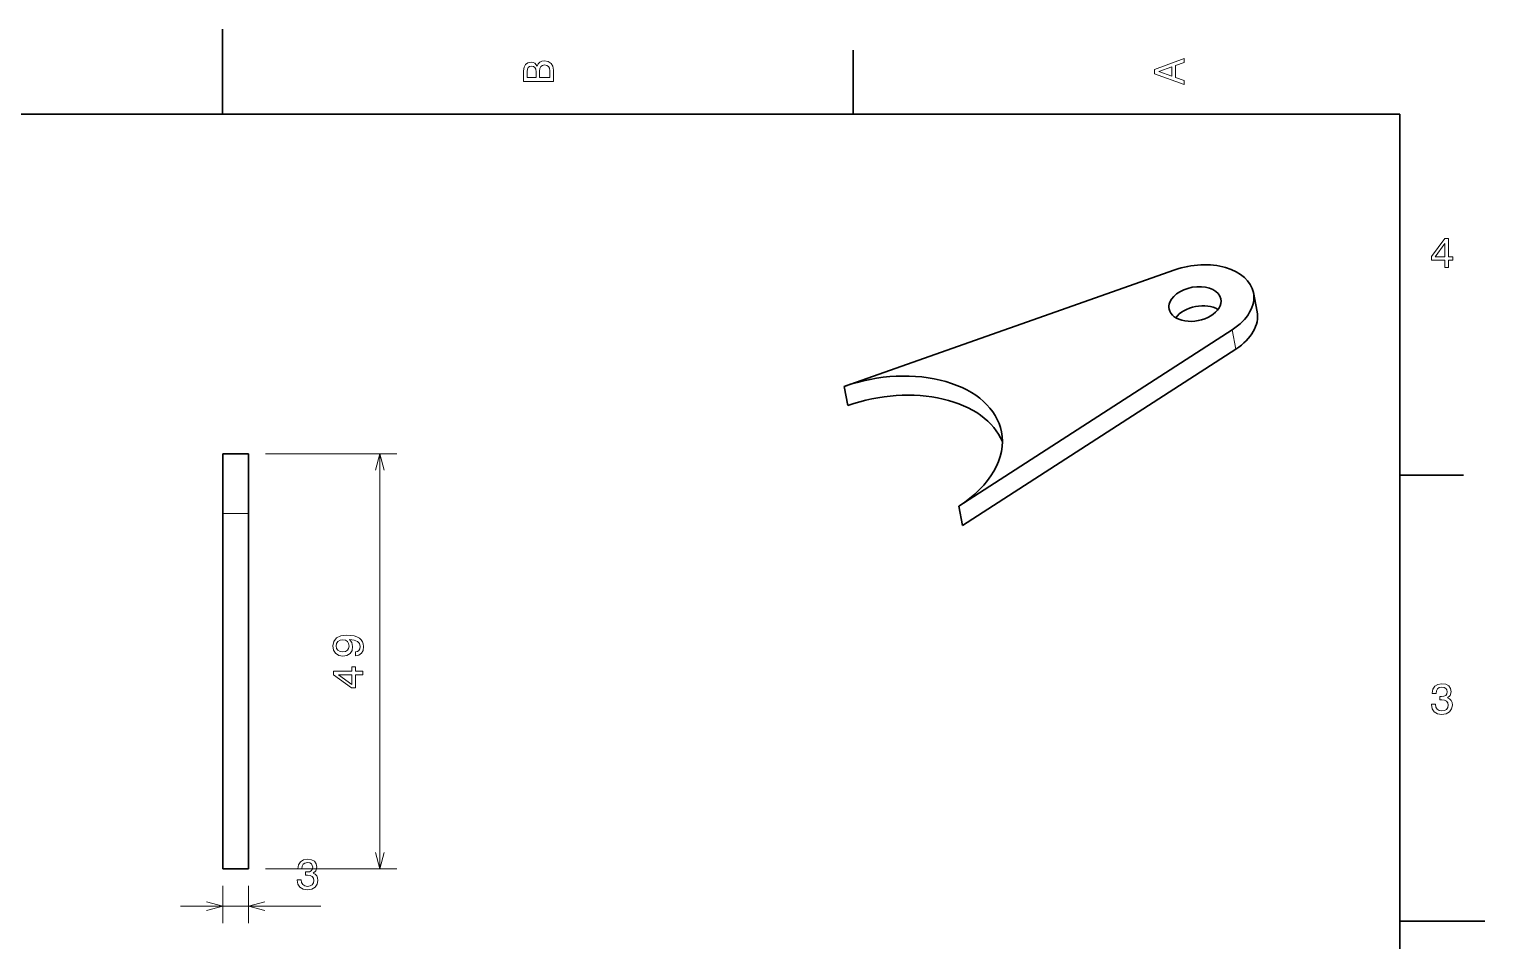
# Model space of a CAD drawing. Extents: x 0 to 297, y 0 to 210.
# Drawn here: x 125.8 to 297, y 102.7 to 210 of the extents above; entities that cross this region are included whole.
import ezdxf

# ---------------------------------------------------------------- set-up
doc = ezdxf.new("R2010")
doc.units = 0

msp = doc.modelspace()

# ---------------------------------------------------------------- linework, layer by layer
at = {"color": 7, "lineweight": 35, "ltscale": 0.25}
for p, q in [((148.5, 200), (148.5, 210)), ((287, 105), (297, 105))]:
    msp.add_line(p, q, dxfattribs=at)
at = {"color": 7, "lineweight": 35, "ltscale": 0.1875}
for p, q in [((222.699997, 200), (222.699997, 207.5)), ((287, 157.5), (294.5, 157.5))]:
    msp.add_line(p, q, dxfattribs=at)
at = {"color": 7, "lineweight": 35}
for p, q in [((287, 200), (10, 200)), ((287, 10), (287, 200)), ((260.524017, 181.644577), (221.640503, 167.940613)), ((267.261749, 174.589615), (235.115982, 153.830688)), ((267.700806, 172.335342), (235.555023, 151.576431)), ((148.556808, 152.992935), (148.556808, 111.14798)), ((151.556808, 152.992935), (151.556808, 111.14798))]:
    msp.add_line(p, q, dxfattribs=at)
at = {"color": 7, "lineweight": 35, "ltscale": 0.057416}
for p, q in [((269.769897, 178.973251), (270.208954, 176.718979)), ((221.640503, 167.940613), (222.079544, 165.68634))]:
    msp.add_line(p, q, dxfattribs=at)
at = {"color": 7, "lineweight": 13, "ltscale": 0.057416}
msp.add_line((267.261749, 174.589615), (267.700806, 172.335342), dxfattribs=at)
at = {"color": 7, "lineweight": 35, "ltscale": 0.175}
for p, q in [((148.556808, 152.992935), (148.556808, 159.992935)), ((151.556808, 152.992935), (151.556808, 159.992935))]:
    msp.add_line(p, q, dxfattribs=at)
at = {"color": 7, "lineweight": 35, "ltscale": 0.075}
for p, q in [((148.556808, 159.992935), (151.556808, 159.992935)), ((148.556808, 111.14798), (151.556808, 111.14798))]:
    msp.add_line(p, q, dxfattribs=at)
at = {"color": 7, "lineweight": 13, "ltscale": 0.386291}
for p, q in [((153.556808, 159.992935), (169.008453, 159.992935)), ((153.556808, 111.14798), (169.008453, 111.14798))]:
    msp.add_line(p, q, dxfattribs=at)
at = {"color": 7, "lineweight": 13}
msp.add_line((167.008453, 159.992935), (167.008453, 111.14798), dxfattribs=at)
at = {"color": 7, "lineweight": 13, "ltscale": 0.075}
msp.add_line((148.556808, 152.992935), (151.556808, 152.992935), dxfattribs=at)
at = {"color": 7, "lineweight": 35, "ltscale": 0.057415}
msp.add_line((235.115982, 153.830688), (235.555023, 151.576431), dxfattribs=at)
at = {"color": 7, "lineweight": 13, "ltscale": 0.109616}
for p, q in [((148.556808, 109.14798), (148.556808, 104.763351)), ((151.556808, 109.14798), (151.556808, 104.763351))]:
    msp.add_line(p, q, dxfattribs=at)
at = {"color": 7, "lineweight": 13, "ltscale": 0.413171}
msp.add_line((143.556808, 106.763351), (160.083633, 106.763351), dxfattribs=at)
at = {"color": 7, "lineweight": 13}
for points in [[(185.542007, 205.630417), (185.249496, 205.983429), (185.052811, 206.074219), (184.81073, 206.104477), (184.432495, 206.03891), (184.160156, 205.842224), (183.993729, 205.524506), (183.933212, 205.080704), (183.933212, 203.835022), (187.433212, 203.835022), (187.433212, 205.151306), (187.36261, 205.620331), (187.155838, 205.968307), (186.828018, 206.185165), (186.384216, 206.260818), (186.08667, 206.215424), (185.839554, 206.094391), (185.65799, 205.897705)], [(185.385666, 204.984879), (185.385666, 204.298996), (184.351807, 204.298996), (184.351807, 205.025223), (184.382065, 205.297562), (184.472839, 205.489197), (184.629181, 205.605194), (184.86116, 205.645538), (185.093155, 205.600143), (185.254532, 205.479111), (185.355408, 205.272339)], [(187.014618, 205.095825), (187.014618, 204.298996), (185.809296, 204.298996), (185.809296, 205.050446), (185.844589, 205.368164), (185.9505, 205.595108), (186.132065, 205.731277), (186.394302, 205.776657), (186.671692, 205.731277), (186.863327, 205.605194), (186.979324, 205.393372)], [(261.633209, 203.466858), (261.633209, 203.930847), (260.604401, 204.298996), (260.604401, 205.695969), (261.633209, 206.064133), (261.633209, 206.538193), (258.128174, 205.257217), (258.128174, 204.742798)], [(260.17572, 204.460388), (258.632477, 205), (260.17572, 205.539627)], [(292.277374, 181.916794), (292.731262, 181.916794), (292.731262, 182.784225), (293.23056, 182.784225), (293.23056, 183.187683), (292.731262, 183.187683), (292.731262, 185.341141), (292.272339, 185.341141), (290.739197, 183.228027), (290.739197, 182.784225), (292.277374, 182.784225)], [(291.162842, 183.187683), (292.277374, 184.756134), (292.277374, 183.187683)], [(164.141022, 136.228088), (164.539444, 136.303741), (164.847076, 136.520599), (165.038712, 136.863541), (165.109329, 137.317429), (165.07402, 137.61499), (164.983246, 137.882278), (164.826904, 138.109222), (164.604996, 138.300858), (164.327621, 138.452164), (163.98468, 138.56311), (163.591309, 138.628677), (163.137421, 138.653885), (162.426331, 138.568161), (161.906876, 138.32103), (161.594193, 137.927658), (161.483246, 137.388031), (161.57402, 136.893799), (161.816101, 136.520599), (162.189301, 136.278534), (162.65831, 136.19783), (163.142471, 136.278534), (163.51062, 136.515564), (163.742615, 136.868591), (163.818253, 137.317429), (163.722443, 137.791504), (163.429932, 138.149567), (163.989731, 138.068878), (164.388138, 137.907486), (164.625168, 137.66037), (164.700821, 137.322479), (164.665512, 137.060226), (164.554565, 136.868591), (164.378052, 136.742508), (164.141022, 136.692078)], [(162.653275, 136.687027), (162.340591, 136.737457), (162.093475, 136.878677), (161.937134, 137.100571), (161.881653, 137.388031), (161.937134, 137.685593), (162.093475, 137.912537), (162.335541, 138.053741), (162.648224, 138.109222), (162.965958, 138.053741), (163.202988, 137.912537), (163.349243, 137.680542), (163.399673, 137.37291), (163.349243, 137.095535), (163.202988, 136.878677), (162.970993, 136.737457)], [(165.008453, 133.979828), (165.008453, 134.433716), (164.141022, 134.433716), (164.141022, 134.932999), (163.737564, 134.932999), (163.737564, 134.433716), (161.584106, 134.433716), (161.584106, 133.974777), (163.69722, 132.441635), (164.141022, 132.441635), (164.141022, 133.979828)], [(163.737564, 132.865265), (162.169128, 133.979828), (163.737564, 133.979828)], [(290.729126, 130.51622), (290.729126, 130.480911), (290.809814, 129.996765), (291.046844, 129.633652), (291.420044, 129.401657), (291.914276, 129.315933), (292.438782, 129.401657), (292.832153, 129.623566), (293.08429, 129.976593), (293.175079, 130.430481), (293.134735, 130.728027), (293.023773, 130.970108), (292.842224, 131.156708), (292.600159, 131.292877), (292.927948, 131.565216), (293.043945, 131.998932), (292.968292, 132.392303), (292.751434, 132.68985), (292.398407, 132.87645), (291.914276, 132.942017), (291.460388, 132.861313), (291.112396, 132.63942), (290.885468, 132.286392), (290.809814, 131.817368), (290.809814, 131.782074), (291.258636, 131.782074), (291.299011, 132.104828), (291.430115, 132.336823), (291.641937, 132.478027), (291.939484, 132.528473), (292.201721, 132.488113), (292.393372, 132.382217), (292.509369, 132.210739), (292.554749, 131.97876), (292.509369, 131.731628), (292.388336, 131.565216), (292.176514, 131.46434), (291.889069, 131.434082), (291.692383, 131.439133), (291.692383, 131.04071), (291.939484, 131.050797), (292.257202, 131.005417), (292.494232, 130.884369), (292.635468, 130.687683), (292.685883, 130.430481), (292.630402, 130.13797), (292.484161, 129.921112), (292.252167, 129.784943), (291.944519, 129.739563), (291.626801, 129.789993), (291.394806, 129.941284), (291.248566, 130.183365), (291.193085, 130.51622)], [(157.294724, 109.86277), (157.294724, 109.827469), (157.375427, 109.343323), (157.612457, 108.980209), (157.985657, 108.748222), (158.479889, 108.662483), (159.004379, 108.748222), (159.397751, 108.970123), (159.649918, 109.323151), (159.740692, 109.777039), (159.700348, 110.074585), (159.589401, 110.316666), (159.407837, 110.503265), (159.165771, 110.639427), (159.493576, 110.911766), (159.609573, 111.345482), (159.53392, 111.738853), (159.317062, 112.036407), (158.964035, 112.223007), (158.479889, 112.288567), (158.026001, 112.20787), (157.678009, 111.98597), (157.451065, 111.63295), (157.375427, 111.163925), (157.375427, 111.128624), (157.824265, 111.128624), (157.864609, 111.451393), (157.995743, 111.68338), (158.20755, 111.824585), (158.505112, 111.875023), (158.767349, 111.834679), (158.959, 111.728767), (159.074997, 111.557297), (159.120377, 111.32531), (159.074997, 111.078194), (158.953949, 110.911766), (158.742142, 110.810898), (158.454666, 110.78064), (158.25798, 110.785683), (158.25798, 110.387268), (158.505112, 110.397354), (158.82283, 110.351967), (159.05986, 110.230927), (159.201065, 110.034241), (159.251511, 109.777039), (159.19603, 109.484528), (159.049774, 109.26767), (158.81778, 109.131508), (158.510147, 109.086113), (158.192429, 109.136551), (157.960434, 109.287842), (157.814178, 109.529922), (157.758713, 109.86277)]]:
    msp.add_lwpolyline(points, close=True, dxfattribs=at)
for points in [[(167.526093, 158.061081), (167.008453, 159.992935), (166.490829, 158.061081)], [(166.490814, 113.079834), (167.008453, 111.14798), (167.526093, 113.079834)], [(146.624954, 106.245712), (148.556808, 106.763351), (146.624954, 107.280991)], [(153.488663, 107.280991), (151.556808, 106.763351), (153.488663, 106.245712)]]:
    msp.add_lwpolyline(points, dxfattribs=at)
at = {"color": 7, "lineweight": 35}
for centre, major_axis, start_param, end_param in [((262.899048, 177.634888), (-6.870911, -1.338165), 3.1416371648, 4.9378236557), ((262.899048, 177.634888), (-3.042816, -0.592621), 6.2831521567, 9.4247448103), ((262.899048, 177.634888), (-3.042816, -0.592621), 3.1415595031, 5.8889712957), ((262.899048, 177.634888), (-6.870911, -1.338165), 2.1277299553, 3.1416371648), ((262.899048, 177.634888), (-3.042816, -0.592621), 5.8889712957, 6.2831521567), ((263.338074, 175.38063), (-3.042816, -0.592621), 3.7550271199, 5.6697599838), ((263.338074, 175.38063), (-6.870911, -1.338165), 2.1277299553, 3.1416371648), ((226.390564, 159.921249), (-13.741806, -2.676331), 3.1416371648, 4.9378236557), ((226.82959, 157.666977), (-13.741806, -2.676331), 3.2692863583, 4.9378236557), ((226.390564, 159.921249), (-13.741806, -2.676331), 2.1277299553, 3.1416371648)]:
    msp.add_ellipse(centre, major_axis=major_axis, ratio=0.643388, start_param=start_param, end_param=end_param, dxfattribs=at)

doc.saveas('drawing.dxf')
